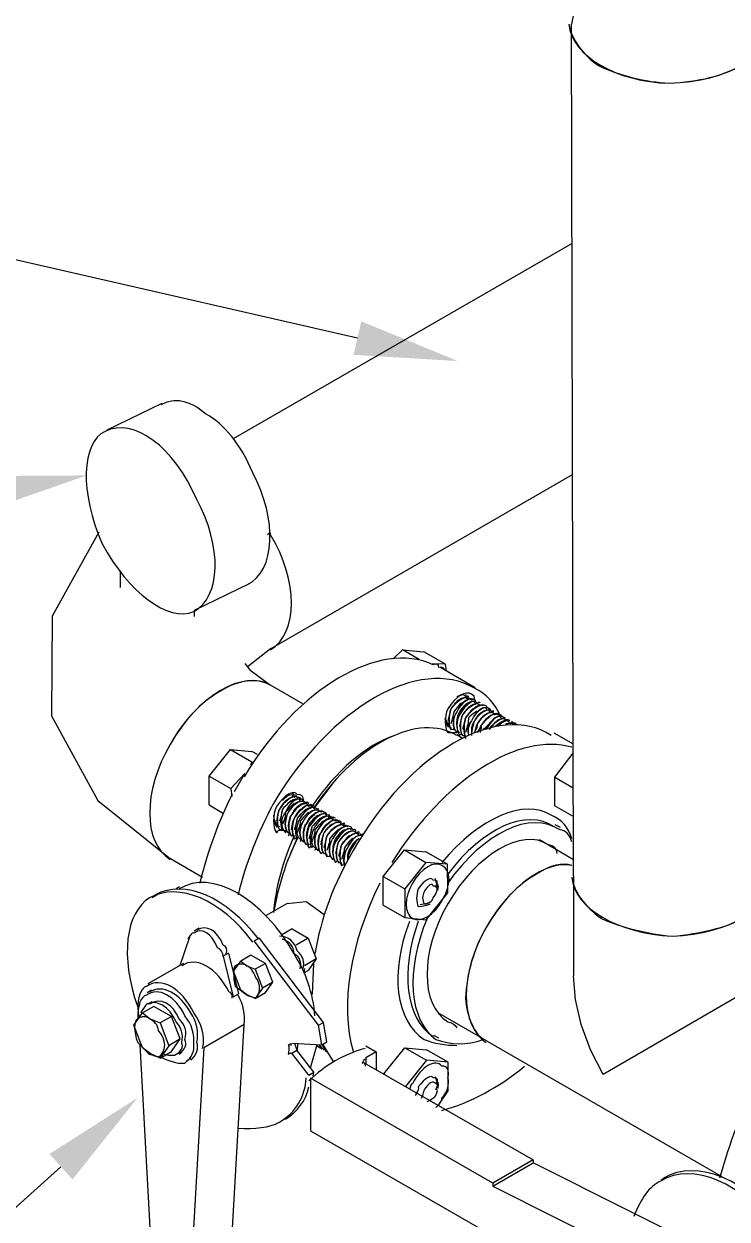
# Model space of a CAD drawing. Header units: millimetres. Extents: x 0.3 to 33.8, y 15.5 to 37.1.
# Drawn here: x 6.406 to 7.635, y 26.431 to 28.522 of the extents above; entities that cross this region are included whole.
import ezdxf

# ---------------------------------------------------------------- set-up
doc = ezdxf.new("R2010")
doc.units = ezdxf.units.MM

# ---------------------------------------------------------------- blocks, each defined once
blk = doc.blocks.new('60298_1')
at = {"transparency": 33554687}
for points in [[(6.9958, 28.0014), (7.1647, 27.9318), (6.9824, 27.9428)], [(6.333, 27.7306), (6.5157, 27.7317), (6.3433, 27.6714)], [(6.4507, 26.5445), (6.6048, 26.6428), (6.4909, 26.4999)]]:
    blk.add_hatch(color=21, dxfattribs=at).paths.add_polyline_path(points)
at = {"color": 21, "transparency": 33554687}
for points in [[(6.9891, 27.9718), (1.7971, 29.1621), (1.6169, 29.1621)], [(6.4706, 26.5217), (2.6998, 23.1248), (2.5196, 23.1248)]]:
    blk.add_lwpolyline(points, dxfattribs=at)
at = {"transparency": 33554687}
for points in [[(7.9439, 28.8569), (7.7518, 28.9219), (7.6459, 28.9173), (7.5437, 28.8791), (7.4595, 28.8094), (7.4027, 28.72), (7.3635, 28.5212)], [(7.3666, 27.0309), (7.3635, 28.5212)], [(6.7727, 27.7962), (7.364, 28.1375)], [(6.5517, 27.8117), (6.6477, 27.8581)], [(6.8372, 27.4285), (7.365, 27.7332)], [(6.5372, 27.6325), (6.4551, 27.4853), (6.4541, 27.3108), (6.5351, 27.1631), (6.6622, 27.0608)], [(6.5749, 27.5354), (6.5749, 27.5648)], [(6.7045, 27.4961), (6.8006, 27.5426)], [(6.6477, 27.4992), (6.6477, 27.4992)], [(6.7045, 27.4848), (6.7045, 27.4961)], [(6.8372, 27.4285), (6.7964, 27.3965)], [(7.0521, 27.4115), (7.0676, 27.4264)], [(7.0676, 27.4264), (7.1053, 27.4233)], [(7.097, 27.4094), (7.0676, 27.4264)], [(7.143, 27.4016), (7.1053, 27.4233)], [(6.7923, 27.4027), (6.8011, 27.3913), (6.8372, 27.3645)], [(7.143, 27.4016), (7.1202, 27.4022)], [(7.1951, 27.3603), (7.1331, 27.396)], [(7.145, 27.3892), (7.143, 27.4016)], [(6.8935, 27.3319), (6.8372, 27.3645)], [(7.1812, 27.3469), (7.1703, 27.3479)], [(7.1781, 27.3485), (7.1781, 27.3485)], [(7.1812, 27.3469), (7.1812, 27.3469)], [(7.1874, 27.3433), (7.1874, 27.3433)], [(7.1941, 27.3397), (7.1941, 27.3397)], [(7.2003, 27.3361), (7.2003, 27.3361)], [(7.207, 27.3324), (7.207, 27.3324)], [(7.2132, 27.3283), (7.2132, 27.3283)], [(7.2194, 27.3247), (7.2194, 27.3247)], [(7.2261, 27.3211), (7.2261, 27.3211)], [(7.2323, 27.3175), (7.2323, 27.3175)], [(7.239, 27.3139), (7.239, 27.3139)], [(7.1435, 27.304), (7.1497, 27.2927)], [(7.1435, 27.2963), (7.1471, 27.2947)], [(7.1435, 27.2963), (7.1435, 27.2963)], [(7.1497, 27.2927), (7.1497, 27.2927)], [(7.2287, 27.3077), (7.2106, 27.288)], [(7.2349, 27.304), (7.2209, 27.2911)], [(7.2416, 27.3004), (7.2323, 27.2937)], [(7.2452, 27.3097), (7.2452, 27.3097)], [(7.2648, 27.2989), (7.2478, 27.2963)], [(7.2478, 27.2968), (7.2478, 27.2968)], [(7.2664, 27.2978), (7.2493, 27.2968)], [(7.2519, 27.3061), (7.2519, 27.3061)], [(7.2581, 27.3025), (7.2581, 27.3025)], [(7.2648, 27.2989), (7.2648, 27.2989)], [(7.1564, 27.2891), (7.1564, 27.2891)], [(7.1626, 27.2855), (7.1626, 27.2855)], [(7.1626, 27.2782), (7.1729, 27.272)], [(7.1688, 27.2818), (7.1688, 27.2818)], [(7.1755, 27.2782), (7.1755, 27.2782)], [(7.3325, 27.2813), (7.366, 27.2622)], [(6.7298, 27.2054), (6.767, 27.2524)], [(6.767, 27.2524), (6.8047, 27.2307)], [(6.767, 27.2524), (6.8047, 27.2488)], [(6.8145, 27.2436), (6.8047, 27.2488)], [(6.8047, 27.2307), (6.8021, 27.2255)], [(6.8057, 27.2302), (6.8057, 27.2302)], [(7.334, 27.2039), (7.366, 27.2457)], [(6.7923, 27.2101), (6.7675, 27.1837)], [(6.7913, 27.2085), (6.7737, 27.178)], [(6.7298, 27.2054), (6.7675, 27.1837)], [(6.7298, 27.1553), (6.7298, 27.2054)], [(6.9441, 27.1909), (6.9152, 27.1527)], [(7.3345, 27.1538), (7.334, 27.2039)], [(7.334, 27.2039), (7.366, 27.1853)], [(6.7675, 27.1837), (6.7696, 27.1698)], [(6.8806, 27.1729), (6.8667, 27.1724)], [(6.8775, 27.1739), (6.8744, 27.1765)], [(6.8744, 27.1765), (6.8744, 27.1765)], [(6.8806, 27.1729), (6.8806, 27.1729)], [(6.8868, 27.1693), (6.8868, 27.1693)], [(6.8935, 27.1656), (6.8935, 27.1656)], [(6.7298, 27.1553), (6.7551, 27.1403)], [(6.8997, 27.1615), (6.8997, 27.1615)], [(6.9064, 27.1579), (6.9064, 27.1579)], [(6.9126, 27.1543), (6.9126, 27.1543)], [(6.9194, 27.1507), (6.9194, 27.1507)], [(6.9255, 27.1471), (6.9255, 27.1471)], [(7.3345, 27.1538), (7.3666, 27.1352)], [(6.8429, 27.13), (6.8491, 27.1187)], [(6.9323, 27.1429), (6.9323, 27.1429)], [(6.9385, 27.1393), (6.9385, 27.1393)], [(6.9452, 27.1357), (6.9452, 27.1357)], [(6.9514, 27.1321), (6.9514, 27.1321)], [(6.9581, 27.1285), (6.9581, 27.1285)], [(6.9643, 27.1243), (6.9643, 27.1243)], [(6.8434, 27.1223), (6.8465, 27.1207)], [(6.8434, 27.1223), (6.8434, 27.1223)], [(6.8491, 27.1187), (6.8491, 27.1187)], [(6.8507, 27.1109), (6.8641, 27.1104)], [(6.8558, 27.115), (6.8558, 27.115)], [(6.862, 27.1114), (6.862, 27.1114)], [(6.8687, 27.1073), (6.8687, 27.1073)], [(6.8749, 27.1037), (6.8749, 27.1037)], [(6.9705, 27.1207), (6.9705, 27.1207)], [(6.9772, 27.1171), (6.9772, 27.1171)], [(6.9834, 27.1135), (6.9834, 27.1135)], [(6.9901, 27.1099), (6.9901, 27.1099)], [(6.9963, 27.1057), (6.9963, 27.1057)], [(7.3345, 27.1212), (7.3433, 27.1161)], [(6.8842, 27.099), (6.8656, 27.0546)], [(6.8817, 27.1001), (6.8817, 27.1001)], [(6.8879, 27.0964), (6.8879, 27.0964)], [(6.8946, 27.0928), (6.8946, 27.0928)], [(6.9008, 27.0887), (6.9008, 27.0887)], [(6.9075, 27.0851), (6.9075, 27.0851)], [(6.9137, 27.0815), (6.9137, 27.0815)], [(7.3666, 27.0593), (7.3072, 27.0939)], [(6.7185, 27.0283), (6.6622, 27.0608)], [(6.9204, 27.0779), (6.9204, 27.0779)], [(6.9266, 27.0742), (6.9266, 27.0742)], [(6.9328, 27.0706), (6.9328, 27.0706)], [(6.9395, 27.0665), (6.9395, 27.0665)], [(6.9457, 27.0629), (6.9457, 27.0629)], [(7.034, 27.0298), (7.0712, 27.0768)], [(7.0712, 27.0768), (7.1089, 27.0732)], [(7.0712, 27.0768), (7.1089, 27.0546)], [(7.1466, 27.0515), (7.1089, 27.0732)], [(6.9524, 27.0593), (6.9524, 27.0593)], [(6.9586, 27.0556), (6.9586, 27.0556)], [(6.9653, 27.052), (6.9653, 27.052)], [(7.1089, 27.0546), (7.0717, 27.0081)], [(7.1466, 27.0515), (7.1089, 27.0546)], [(7.1471, 27.0014), (7.1466, 27.0515)], [(7.034, 26.9797), (7.034, 27.0298)], [(7.034, 27.0298), (7.0717, 27.0081)], [(7.1295, 27.0107), (7.1249, 27.0262)], [(7.3666, 27.0309), (7.3671, 26.8563)], [(6.6302, 26.9932), (6.6389, 26.9983)], [(6.6782, 27.0118), (6.672, 27.0081)], [(7.0717, 27.0081), (7.0717, 26.958)], [(7.1094, 26.9544), (7.1471, 27.0014)], [(7.1295, 27.0169), (7.1295, 27.0169)], [(7.1295, 27.0081), (7.1295, 27.0169)], [(7.1295, 27.0056), (7.1306, 27.0138)], [(6.8662, 26.9828), (6.8295, 26.9617)], [(6.8662, 26.9828), (6.8992, 26.9864), (6.9312, 26.9637)], [(7.034, 26.9797), (7.0717, 26.958)], [(7.0985, 26.9808), (7.114, 26.9839)], [(7.1084, 26.9808), (7.1084, 26.9808)], [(7.1166, 26.9854), (7.1089, 26.9813)], [(7.0717, 26.958), (7.1094, 26.9544)], [(6.7123, 26.9395), (6.7035, 26.9343)], [(6.8749, 26.9384), (6.8579, 26.9286)], [(6.8749, 26.9384), (6.9028, 26.9219)], [(6.6792, 26.8749), (6.6963, 26.9245)], [(6.8083, 26.9173), (6.8171, 26.9224)], [(6.9209, 26.7696), (6.8083, 26.9173)], [(6.9297, 26.7747), (6.8171, 26.9224)], [(6.9028, 26.9219), (6.8817, 26.91)], [(6.9028, 26.9219), (6.9168, 26.8857)], [(6.7634, 26.8956), (6.7546, 26.8904)], [(6.7634, 26.8956), (6.781, 26.8248)], [(6.6849, 26.878), (6.6229, 26.8424)], [(6.7546, 26.8904), (6.7717, 26.8196)], [(6.7722, 26.8641), (6.7851, 26.8821)], [(6.8026, 26.8925), (6.7851, 26.8821)], [(6.7851, 26.8821), (6.7959, 26.8739)], [(6.7959, 26.8739), (6.8104, 26.8677)], [(6.8285, 26.878), (6.8026, 26.8925)], [(6.8285, 26.878), (6.8104, 26.8677)], [(6.8414, 26.845), (6.8285, 26.878)], [(6.9168, 26.8857), (6.8966, 26.8739)], [(6.9168, 26.8857), (6.9028, 26.8656)], [(6.9121, 26.877), (6.9101, 26.8238)], [(6.7851, 26.831), (6.7722, 26.8641)], [(6.8104, 26.8677), (6.8233, 26.8346)], [(6.8961, 26.861), (6.8971, 26.8692)], [(6.8966, 26.862), (6.9028, 26.8656)], [(7.4187, 26.6838), (7.3965, 26.7267), (7.3805, 26.7711), (7.3702, 26.8145), (7.3671, 26.8563)], [(7.7172, 26.8568), (7.4187, 26.6838)], [(6.6214, 26.8269), (6.6291, 26.8315)], [(6.7959, 26.8227), (6.7851, 26.831)], [(6.8233, 26.8346), (6.8104, 26.8166)], [(6.8414, 26.845), (6.8233, 26.8346)], [(6.8285, 26.8269), (6.8414, 26.845)], [(6.6234, 26.8073), (6.6302, 26.8114)], [(6.7717, 26.8196), (6.781, 26.8248)], [(6.8104, 26.8166), (6.7959, 26.8227)], [(6.8104, 26.8166), (6.8285, 26.8269)], [(6.5981, 26.7696), (6.6136, 26.7912)], [(6.6049, 26.8057), (6.6059, 26.8026)], [(6.6069, 26.784), (6.6064, 26.7964)], [(6.6333, 26.8026), (6.6136, 26.7912)], [(6.6136, 26.7912), (6.6265, 26.7809)], [(6.6642, 26.785), (6.6333, 26.8026)], [(7.2158, 26.7417), (7.1321, 26.7902)], [(6.6136, 26.7303), (6.5981, 26.7696)], [(6.6265, 26.7809), (6.6441, 26.7737)], [(6.6642, 26.785), (6.6441, 26.7737)], [(6.6441, 26.7737), (6.6596, 26.7339)], [(6.6792, 26.7458), (6.6642, 26.785)], [(6.7913, 26.7711), (6.7205, 26.7303)], [(6.7696, 26.3941), (6.7913, 26.7711)], [(6.9209, 26.7696), (6.9297, 26.7747)], [(6.9266, 26.7355), (6.9209, 26.7696)], [(6.9354, 26.7406), (6.9297, 26.7747)], [(7.1218, 26.7525), (7.1306, 26.7474)], [(6.6281, 26.3941), (6.6095, 26.736)], [(6.6265, 26.72), (6.6136, 26.7303)], [(6.6596, 26.7339), (6.6441, 26.7122)], [(6.6792, 26.7458), (6.6596, 26.7339)], [(6.6642, 26.7236), (6.6792, 26.7458)], [(6.7205, 26.7303), (6.6988, 26.3528)], [(6.8744, 26.721), (6.8832, 26.7262)], [(6.8755, 26.7381), (6.9266, 26.7355)], [(6.8791, 26.7381), (6.8832, 26.7262)], [(6.9126, 26.6874), (6.8832, 26.7262)], [(6.8842, 26.7246), (6.8848, 26.7375)], [(6.907, 26.6952), (6.9188, 26.736)], [(6.9183, 26.7329), (6.9183, 26.7329)], [(6.9188, 26.7334), (6.9245, 26.7298)], [(6.9209, 26.7313), (6.9209, 26.7313)], [(6.9214, 26.7355), (6.9271, 26.7277)], [(6.9224, 26.7355), (6.9312, 26.7262)], [(6.9266, 26.7355), (6.9354, 26.7406)], [(6.9271, 26.736), (6.9338, 26.7241)], [(6.9271, 26.7277), (6.9271, 26.7277)], [(6.9281, 26.7365), (6.9467, 26.706)], [(6.9281, 26.736), (6.9348, 26.7231)], [(7.004, 26.7334), (7.0221, 26.7231)], [(7.035, 26.6849), (7.0722, 26.7303)], [(7.0722, 26.7303), (7.1099, 26.7267)], [(7.0722, 26.7303), (7.1099, 26.7086)], [(7.1476, 26.705), (7.1099, 26.7267)], [(7.2158, 26.7417), (7.6263, 26.5052)], [(6.6441, 26.7122), (6.6265, 26.72)], [(6.6441, 26.7122), (6.6642, 26.7236)], [(6.6741, 26.7195), (6.6813, 26.7236)], [(6.6901, 26.7076), (6.6978, 26.7122)], [(6.9039, 26.6823), (6.8744, 26.721)], [(6.9338, 26.7241), (6.9338, 26.7241)], [(7.0221, 26.7231), (7.004, 26.7128)], [(7.004, 26.7128), (7.004, 26.7024)], [(7.0221, 26.7231), (7.0221, 26.6921)], [(7.1099, 26.7086), (7.0732, 26.6627)], [(7.1476, 26.705), (7.1099, 26.7086)], [(7.1476, 26.6549), (7.1476, 26.705)], [(6.9039, 26.6823), (6.9126, 26.6874)], [(6.9116, 26.6813), (6.9126, 26.6874)], [(7.004, 26.7024), (7.2963, 26.5341)], [(7.2256, 26.4933), (6.907, 26.6771)], [(6.907, 26.6771), (6.907, 26.5852)], [(7.13, 26.6642), (7.1254, 26.6797)], [(7.13, 26.6704), (7.13, 26.6704)], [(7.13, 26.6616), (7.13, 26.6704)], [(7.13, 26.659), (7.1311, 26.6673)], [(7.1311, 26.6296), (7.1476, 26.6549)], [(7.1166, 26.6379), (7.1166, 26.6379)], [(7.1171, 26.6389), (7.1171, 26.6389)], [(6.8558, 26.6022), (6.8646, 26.6074)], [(6.907, 26.5852), (7.2256, 26.4014)], [(7.2963, 26.5341), (7.2256, 26.4933)], [(7.2256, 26.4881), (7.2963, 26.5289)], [(7.2963, 26.5341), (7.2963, 26.5289)], [(7.6341, 26.359), (7.2963, 26.5289)], [(7.5199, 26.4995), (7.5287, 26.5046)], [(7.2256, 26.4933), (7.2256, 26.4881)], [(7.2256, 26.4881), (7.5633, 26.3182)]]:
    blk.add_lwpolyline(points, dxfattribs=at)
for points, knots in [([(7.3588, 28.5212), (7.3637, 28.4655), (7.4422, 28.4202), (7.5344, 28.4179), (7.5854, 28.4205), (7.6299, 28.4313), (7.6583, 28.4489)], [0, 0, 0, 0, 1, 1, 1, 2, 2, 2, 2]), ([(7.4105, 28.4489), (7.4478, 28.431), (7.4925, 28.4203), (7.5344, 28.4179), (7.6358, 28.4207), (7.7141, 28.4662), (7.71, 28.5212)], [0, 0, 0, 0, 1, 1, 1, 2, 2, 2, 2]), ([(6.7959, 27.54), (6.8463, 27.5651), (6.8492, 27.6537), (6.8063, 27.7363), (6.7857, 27.7848), (6.7557, 27.8221), (6.7236, 27.8396)], [0, 0, 0, 0, 1, 1, 1, 2, 2, 2, 2]), ([(6.703, 27.4936), (6.6591, 27.4744), (6.5878, 27.5271), (6.5429, 27.6123), (6.5034, 27.7013), (6.5063, 27.7898), (6.5481, 27.8086), (6.5977, 27.8341), (6.6689, 27.7814), (6.7081, 27.6898), (6.7533, 27.6072), (6.7504, 27.5187), (6.703, 27.4936)], [0, 0, 0, 0, 1, 1, 1, 2, 2, 2, 3, 3, 3, 4, 4, 4, 4]), ([(6.8372, 27.4264), (6.886, 27.4569), (6.886, 27.5475), (6.8372, 27.6278), (6.8373, 27.6318), (6.8369, 27.6324), (6.8321, 27.6278)], [0, 0, 0, 0, 1, 1, 1, 2, 2, 2, 2]), ([(6.8372, 27.4264), (6.886, 27.4569), (6.886, 27.5475), (6.8372, 27.6278), (6.8373, 27.6318), (6.8369, 27.6324), (6.8321, 27.6278)], [0, 0, 0, 0, 1, 1, 1, 2, 2, 2, 2]), ([(7.1419, 27.3903), (7.1409, 27.3945), (7.1382, 27.3975), (7.1316, 27.3954), (7.1314, 27.4014), (7.1271, 27.4022), (7.1213, 27.4006)], [0, 0, 0, 0, 1, 1, 1, 2, 2, 2, 2]), ([(7.24, 27.3077), (7.2302, 27.3329), (7.2143, 27.3494), (7.1936, 27.3593), (7.0984, 27.4163), (6.9415, 27.3257), (6.8424, 27.1579), (6.8153, 27.1072), (6.7938, 27.0529), (6.7804, 26.9978)], [0, 0, 0, 0, 1, 1, 1, 2, 2, 2, 3, 3, 3, 3]), ([(6.7495, 27.3541), (6.7171, 27.3369), (6.6856, 27.3036), (6.6617, 27.2612), (6.614, 27.1796), (6.614, 27.089), (6.6617, 27.0598)], [0, 0, 0, 0, 1, 1, 1, 2, 2, 2, 2]), ([(6.8372, 27.3645), (6.7892, 27.3925), (6.7108, 27.3472), (6.6617, 27.2612), (6.614, 27.1796), (6.614, 27.089), (6.6617, 27.0598)], [0, 0, 0, 0, 1, 1, 1, 2, 2, 2, 2]), ([(7.1936, 27.3386), (7.1949, 27.3438), (7.1924, 27.3476), (7.1884, 27.349), (7.1785, 27.3556), (7.1617, 27.3459), (7.1471, 27.3231), (7.1513, 27.3279), (7.1513, 27.3279), (7.1471, 27.3231)], [0, 0, 0, 0, 1, 1, 1, 2, 2, 2, 3, 3, 3, 3]), ([(7.1677, 27.3386), (7.1652, 27.339), (7.1594, 27.3334), (7.1523, 27.3231), (7.1511, 27.3191), (7.1492, 27.3113), (7.1471, 27.3025)], [0, 0, 0, 0, 1, 1, 1, 2, 2, 2, 2]), ([(7.1832, 27.3386), (7.1791, 27.3486), (7.165, 27.3405), (7.1523, 27.3231), (7.1478, 27.3106), (7.1478, 27.2944), (7.1523, 27.287)], [0, 0, 0, 0, 1, 1, 1, 2, 2, 2, 2]), ([(7.1884, 27.3386), (7.1903, 27.3419), (7.1894, 27.3426), (7.1884, 27.3386), (7.1799, 27.3482), (7.1658, 27.3401), (7.1523, 27.3231), (7.1486, 27.3102), (7.1486, 27.294), (7.1523, 27.287), (7.1582, 27.2884), (7.1592, 27.288), (7.1574, 27.287)], [0, 0, 0, 0, 1, 1, 1, 2, 2, 2, 3, 3, 3, 4, 4, 4, 4]), ([(7.1729, 27.3335), (7.1716, 27.3353), (7.1658, 27.3297), (7.1574, 27.318), (7.1576, 27.3154), (7.1556, 27.3076), (7.1523, 27.2973)], [0, 0, 0, 0, 1, 1, 1, 2, 2, 2, 2]), ([(7.1936, 27.3386), (7.1855, 27.3449), (7.1715, 27.3368), (7.1626, 27.318), (7.1542, 27.3069), (7.1542, 27.2907), (7.1626, 27.2818)], [0, 0, 0, 0, 1, 1, 1, 2, 2, 2, 2]), ([(7.1936, 27.3335), (7.1967, 27.3382), (7.1959, 27.3389), (7.1936, 27.3386), (7.1863, 27.3445), (7.1723, 27.3364), (7.1626, 27.318), (7.155, 27.3064), (7.155, 27.2903), (7.1626, 27.2818), (7.1646, 27.2847), (7.1656, 27.2843), (7.1626, 27.2818)], [0, 0, 0, 0, 1, 1, 1, 2, 2, 2, 3, 3, 3, 4, 4, 4, 4]), ([(7.1987, 27.3335), (7.1919, 27.3412), (7.1779, 27.3331), (7.1677, 27.318), (7.1606, 27.3032), (7.1606, 27.287), (7.1677, 27.2818)], [0, 0, 0, 0, 1, 1, 1, 2, 2, 2, 2]), ([(7.1832, 27.3335), (7.178, 27.3315), (7.1722, 27.3259), (7.1677, 27.318), (7.164, 27.3117), (7.1621, 27.3039), (7.1626, 27.2973)], [0, 0, 0, 0, 1, 1, 1, 2, 2, 2, 2]), ([(7.1832, 27.3438), (7.1839, 27.3457), (7.183, 27.3464), (7.1781, 27.3438), (7.178, 27.3493), (7.1724, 27.3487), (7.1626, 27.3438)], [0, 0, 0, 0, 1, 1, 1, 2, 2, 2, 2]), ([(7.2039, 27.3335), (7.2032, 27.3345), (7.2023, 27.3352), (7.1987, 27.3335), (7.1927, 27.3407), (7.1787, 27.3327), (7.1677, 27.3128), (7.1614, 27.3027), (7.1614, 27.2865), (7.1677, 27.2767), (7.171, 27.281), (7.1721, 27.2806), (7.1729, 27.2767)], [0, 0, 0, 0, 1, 1, 1, 2, 2, 2, 3, 3, 3, 4, 4, 4, 4]), ([(7.2039, 27.3283), (7.1984, 27.3375), (7.1844, 27.3294), (7.1729, 27.3128), (7.1671, 27.2995), (7.1671, 27.2833), (7.1729, 27.2767)], [0, 0, 0, 0, 1, 1, 1, 2, 2, 2, 2]), ([(7.1471, 27.3231), (7.141, 27.31), (7.141, 27.2906), (7.1471, 27.2818), (7.1553, 27.2823), (7.1603, 27.2822), (7.1626, 27.2818)], [0, 0, 0, 0, 1, 1, 1, 2, 2, 2, 2]), ([(7.1884, 27.3283), (7.1845, 27.3278), (7.1787, 27.3222), (7.1729, 27.3128), (7.1704, 27.308), (7.1685, 27.3002), (7.1677, 27.2922)], [0, 0, 0, 0, 1, 1, 1, 2, 2, 2, 2]), ([(7.2091, 27.3283), (7.2096, 27.3308), (7.2088, 27.3315), (7.2039, 27.3283), (7.1992, 27.337), (7.1852, 27.3289), (7.1729, 27.3128), (7.1679, 27.299), (7.1679, 27.2828), (7.1729, 27.2767), (7.1775, 27.2773), (7.1785, 27.2769), (7.1781, 27.2715)], [0, 0, 0, 0, 1, 1, 1, 2, 2, 2, 3, 3, 3, 4, 4, 4, 4]), ([(7.1936, 27.3231), (7.1909, 27.3241), (7.1851, 27.3185), (7.1781, 27.3077), (7.1769, 27.3043), (7.1749, 27.2964), (7.1729, 27.287)], [0, 0, 0, 0, 1, 1, 1, 2, 2, 2, 2]), ([(7.2091, 27.3283), (7.2048, 27.3338), (7.1908, 27.3257), (7.1781, 27.3077), (7.1743, 27.2971), (7.1735, 27.2823), (7.1781, 27.2715)], [0, 0, 0, 0, 1, 1, 1, 2, 2, 2, 2]), ([(7.2142, 27.3231), (7.216, 27.3271), (7.2152, 27.3278), (7.2142, 27.3283), (7.2056, 27.3333), (7.1916, 27.3252), (7.1781, 27.3077), (7.1754, 27.2971), (7.1743, 27.2828), (7.1781, 27.2715)], [0, 0, 0, 0, 1, 1, 1, 2, 2, 2, 3, 3, 3, 3]), ([(7.1987, 27.318), (7.1973, 27.3204), (7.1915, 27.3148), (7.1832, 27.3077), (7.1833, 27.3005), (7.1814, 27.2927), (7.1781, 27.2818)], [0, 0, 0, 0, 1, 1, 1, 2, 2, 2, 2]), ([(7.2194, 27.3231), (7.2112, 27.3301), (7.1972, 27.322), (7.1884, 27.3025), (7.1826, 27.2966), (7.1805, 27.2851), (7.1832, 27.2767)], [0, 0, 0, 0, 1, 1, 1, 2, 2, 2, 2]), ([(7.2194, 27.318), (7.2225, 27.3234), (7.2216, 27.3241), (7.2194, 27.3231), (7.212, 27.3296), (7.198, 27.3215), (7.1884, 27.3025), (7.1836, 27.2965), (7.1815, 27.2854), (7.1832, 27.2767)], [0, 0, 0, 0, 1, 1, 1, 2, 2, 2, 3, 3, 3, 3]), ([(7.2091, 27.318), (7.2038, 27.3167), (7.198, 27.3111), (7.1936, 27.3025), (7.1898, 27.2968), (7.1878, 27.289), (7.1884, 27.2818)], [0, 0, 0, 0, 1, 1, 1, 2, 2, 2, 2]), ([(7.2245, 27.318), (7.2177, 27.3263), (7.2037, 27.3182), (7.1936, 27.3025), (7.1905, 27.2955), (7.1882, 27.2869), (7.1884, 27.2767)], [0, 0, 0, 0, 1, 1, 1, 2, 2, 2, 2]), ([(7.2245, 27.318), (7.2289, 27.3196), (7.2281, 27.3203), (7.2245, 27.318), (7.2185, 27.3259), (7.2045, 27.3178), (7.1936, 27.3025), (7.1915, 27.2953), (7.1892, 27.2871), (7.1884, 27.2767)], [0, 0, 0, 0, 1, 1, 1, 2, 2, 2, 3, 3, 3, 3]), ([(7.2297, 27.3128), (7.2241, 27.3226), (7.2101, 27.3145), (7.1987, 27.2973), (7.1983, 27.2941), (7.1962, 27.2882), (7.1936, 27.2818)], [0, 0, 0, 0, 1, 1, 1, 2, 2, 2, 2]), ([(7.2349, 27.3128), (7.2354, 27.3159), (7.2345, 27.3166), (7.2297, 27.3128), (7.2249, 27.3222), (7.2109, 27.3141), (7.1987, 27.2973), (7.1993, 27.2939), (7.1972, 27.2883), (7.1936, 27.2818)], [0, 0, 0, 0, 1, 1, 1, 2, 2, 2, 3, 3, 3, 3]), ([(7.2142, 27.3128), (7.2102, 27.313), (7.2044, 27.3074), (7.1987, 27.2973), (7.1969, 27.2944), (7.195, 27.288), (7.1936, 27.2818)], [0, 0, 0, 0, 1, 1, 1, 2, 2, 2, 2]), ([(7.2349, 27.3128), (7.2305, 27.3189), (7.2165, 27.3108), (7.2039, 27.2922), (7.206, 27.2926), (7.2045, 27.2891), (7.1987, 27.2818)], [0, 0, 0, 0, 1, 1, 1, 2, 2, 2, 2]), ([(7.24, 27.3077), (7.2418, 27.3122), (7.2409, 27.3129), (7.2349, 27.3128), (7.2314, 27.3184), (7.2173, 27.3104), (7.2039, 27.2922), (7.207, 27.2924), (7.2055, 27.2892), (7.2039, 27.2818)], [0, 0, 0, 0, 1, 1, 1, 2, 2, 2, 3, 3, 3, 3]), ([(7.3278, 27.2767), (7.2361, 27.3374), (7.0792, 27.2469), (6.9818, 27.0753), (6.9484, 27.0202), (6.925, 26.9568), (6.9147, 26.8945)], [0, 0, 0, 0, 1, 1, 1, 2, 2, 2, 2]), ([(7.1419, 27.3077), (7.1437, 27.3019), (7.146, 27.2955), (7.1471, 27.2922), (7.1517, 27.2922), (7.1527, 27.2918), (7.1523, 27.287)], [0, 0, 0, 0, 1, 1, 1, 2, 2, 2, 2]), ([(7.2194, 27.3077), (7.2166, 27.3092), (7.2108, 27.3036), (7.2039, 27.2922), (7.2046, 27.2929), (7.2031, 27.289), (7.1987, 27.2818)], [0, 0, 0, 0, 1, 1, 1, 2, 2, 2, 2]), ([(7.2452, 27.3077), (7.237, 27.3152), (7.223, 27.3071), (7.2142, 27.287), (7.2137, 27.291), (7.2131, 27.2899), (7.2091, 27.287)], [0, 0, 0, 0, 1, 1, 1, 2, 2, 2, 2]), ([(7.2452, 27.3077), (7.2482, 27.3085), (7.2474, 27.3092), (7.2452, 27.3077), (7.2378, 27.3147), (7.2238, 27.3066), (7.2142, 27.287), (7.2147, 27.2908), (7.2142, 27.29), (7.2091, 27.287)], [0, 0, 0, 0, 1, 1, 1, 2, 2, 2, 3, 3, 3, 3]), ([(7.2504, 27.3025), (7.2547, 27.3048), (7.2538, 27.3055), (7.2504, 27.3025), (7.2452, 27.3105), (7.233, 27.3046), (7.2194, 27.287)], [0, 0, 0, 0, 1, 1, 1, 2, 2, 2, 2]), ([(7.2607, 27.2973), (7.2611, 27.3011), (7.2602, 27.3018), (7.2555, 27.2973), (7.2532, 27.3058), (7.2441, 27.3029), (7.2349, 27.2922)], [0, 0, 0, 0, 1, 1, 1, 2, 2, 2, 2]), ([(6.894, 27.1631), (6.8948, 27.1699), (6.8923, 27.174), (6.8837, 27.1734), (6.8781, 27.1822), (6.8613, 27.1725), (6.8476, 27.1527), (6.8406, 27.1365), (6.8406, 27.1171), (6.8476, 27.1063), (6.851, 27.1111), (6.851, 27.1111), (6.8476, 27.1063)], [0, 0, 0, 0, 1, 1, 1, 2, 2, 2, 3, 3, 3, 4, 4, 4, 4]), ([(6.8837, 27.1682), (6.8787, 27.1744), (6.8647, 27.1663), (6.8527, 27.1476), (6.8474, 27.1364), (6.8474, 27.1202), (6.8527, 27.1114)], [0, 0, 0, 0, 1, 1, 1, 2, 2, 2, 2]), ([(6.8889, 27.1631), (6.8899, 27.1677), (6.8891, 27.1684), (6.8837, 27.1682), (6.8795, 27.1739), (6.8655, 27.1659), (6.8527, 27.1476), (6.8482, 27.1359), (6.8482, 27.1197), (6.8527, 27.1114), (6.8578, 27.1142), (6.8588, 27.1138), (6.8579, 27.1114)], [0, 0, 0, 0, 1, 1, 1, 2, 2, 2, 3, 3, 3, 4, 4, 4, 4]), ([(6.8889, 27.1631), (6.8851, 27.1707), (6.8711, 27.1626), (6.8579, 27.1476), (6.8538, 27.1327), (6.8538, 27.1165), (6.8579, 27.1114)], [0, 0, 0, 0, 1, 1, 1, 2, 2, 2, 2]), ([(6.894, 27.1631), (6.8964, 27.164), (6.8955, 27.1647), (6.894, 27.1631), (6.8859, 27.1702), (6.8719, 27.1621), (6.8631, 27.1424), (6.8546, 27.1322), (6.8546, 27.116), (6.8631, 27.1063), (6.8642, 27.1105), (6.8652, 27.1101), (6.8631, 27.1063)], [0, 0, 0, 0, 1, 1, 1, 2, 2, 2, 3, 3, 3, 4, 4, 4, 4]), ([(6.8837, 27.1682), (6.8835, 27.1714), (6.8826, 27.1721), (6.8786, 27.1682), (6.8762, 27.1758), (6.8683, 27.1738), (6.8579, 27.1631)], [0, 0, 0, 0, 1, 1, 1, 2, 2, 2, 2]), ([(6.8682, 27.1631), (6.8648, 27.1647), (6.859, 27.1591), (6.8527, 27.1476), (6.8508, 27.1449), (6.8488, 27.1371), (6.8476, 27.1269)], [0, 0, 0, 0, 1, 1, 1, 2, 2, 2, 2]), ([(6.8734, 27.1631), (6.8712, 27.161), (6.8654, 27.1554), (6.8579, 27.1476), (6.8572, 27.1412), (6.8552, 27.1334), (6.8527, 27.1269)], [0, 0, 0, 0, 1, 1, 1, 2, 2, 2, 2]), ([(6.8786, 27.1579), (6.8776, 27.1573), (6.8718, 27.1517), (6.8631, 27.1424), (6.8636, 27.1375), (6.8617, 27.1297), (6.8579, 27.1217)], [0, 0, 0, 0, 1, 1, 1, 2, 2, 2, 2]), ([(6.8992, 27.1579), (6.8915, 27.167), (6.8775, 27.1589), (6.8682, 27.1424), (6.8603, 27.129), (6.8603, 27.1128), (6.8682, 27.1063)], [0, 0, 0, 0, 1, 1, 1, 2, 2, 2, 2]), ([(6.8992, 27.1579), (6.9028, 27.1603), (6.9019, 27.161), (6.8992, 27.1579), (6.8923, 27.1665), (6.8783, 27.1584), (6.8682, 27.1424), (6.8611, 27.1285), (6.8611, 27.1123), (6.8682, 27.1063), (6.8706, 27.1068), (6.8717, 27.1064), (6.8682, 27.1011)], [0, 0, 0, 0, 1, 1, 1, 2, 2, 2, 3, 3, 3, 4, 4, 4, 4]), ([(6.8889, 27.1527), (6.8841, 27.1536), (6.8783, 27.148), (6.8734, 27.1372), (6.8701, 27.1338), (6.8681, 27.1259), (6.8682, 27.1166)], [0, 0, 0, 0, 1, 1, 1, 2, 2, 2, 2]), ([(6.9044, 27.1579), (6.898, 27.1633), (6.884, 27.1552), (6.8734, 27.1372), (6.8667, 27.1252), (6.8667, 27.1091), (6.8734, 27.1011)], [0, 0, 0, 0, 1, 1, 1, 2, 2, 2, 2]), ([(6.9095, 27.1527), (6.9092, 27.1566), (6.9084, 27.1573), (6.9044, 27.1527), (6.8988, 27.1628), (6.8848, 27.1547), (6.8734, 27.1372), (6.8675, 27.1248), (6.8675, 27.1086), (6.8734, 27.1011), (6.8771, 27.1031), (6.8781, 27.1027), (6.8786, 27.1011)], [0, 0, 0, 0, 1, 1, 1, 2, 2, 2, 3, 3, 3, 4, 4, 4, 4]), ([(6.894, 27.1476), (6.8905, 27.1499), (6.8847, 27.1443), (6.8786, 27.1321), (6.8765, 27.13), (6.8745, 27.1222), (6.8734, 27.1114)], [0, 0, 0, 0, 1, 1, 1, 2, 2, 2, 2]), ([(6.9095, 27.1527), (6.9044, 27.1595), (6.8904, 27.1515), (6.8786, 27.1321), (6.8731, 27.1215), (6.8731, 27.1053), (6.8786, 27.0959)], [0, 0, 0, 0, 1, 1, 1, 2, 2, 2, 2]), ([(6.9147, 27.1476), (6.9157, 27.1529), (6.9148, 27.1535), (6.9095, 27.1527), (6.9052, 27.1591), (6.8912, 27.151), (6.8786, 27.1321), (6.8739, 27.1211), (6.8739, 27.1049), (6.8786, 27.0959), (6.8835, 27.0994), (6.8845, 27.099), (6.8837, 27.0959)], [0, 0, 0, 0, 1, 1, 1, 2, 2, 2, 3, 3, 3, 4, 4, 4, 4]), ([(6.8992, 27.1476), (6.8969, 27.1462), (6.8912, 27.1406), (6.8837, 27.1321), (6.8829, 27.1263), (6.881, 27.1185), (6.8786, 27.1114)], [0, 0, 0, 0, 1, 1, 1, 2, 2, 2, 2]), ([(6.9147, 27.1476), (6.9109, 27.1558), (6.8968, 27.1477), (6.8837, 27.1321), (6.8796, 27.1178), (6.8796, 27.1016), (6.8837, 27.0959)], [0, 0, 0, 0, 1, 1, 1, 2, 2, 2, 2]), ([(6.9199, 27.1476), (6.9221, 27.1491), (6.9212, 27.1498), (6.9199, 27.1476), (6.9117, 27.1554), (6.8976, 27.1473), (6.8889, 27.1321), (6.8804, 27.1173), (6.8804, 27.1012), (6.8889, 27.0959), (6.89, 27.0956), (6.891, 27.0952), (6.8889, 27.0908)], [0, 0, 0, 0, 1, 1, 1, 2, 2, 2, 3, 3, 3, 4, 4, 4, 4]), ([(6.925, 27.1424), (6.9173, 27.1521), (6.9033, 27.144), (6.894, 27.1269), (6.886, 27.1141), (6.886, 27.0979), (6.894, 27.0908)], [0, 0, 0, 0, 1, 1, 1, 2, 2, 2, 2]), ([(6.925, 27.1424), (6.9285, 27.1454), (6.9277, 27.1461), (6.925, 27.1424), (6.9181, 27.1516), (6.9041, 27.1436), (6.894, 27.1269), (6.8868, 27.1136), (6.8868, 27.0975), (6.894, 27.0908), (6.8964, 27.0919), (6.8974, 27.0915), (6.894, 27.0908)], [0, 0, 0, 0, 1, 1, 1, 2, 2, 2, 3, 3, 3, 4, 4, 4, 4]), ([(6.9302, 27.1424), (6.9237, 27.1484), (6.9097, 27.1403), (6.8992, 27.1217), (6.8924, 27.1104), (6.8924, 27.0942), (6.8992, 27.0856)], [0, 0, 0, 0, 1, 1, 1, 2, 2, 2, 2]), ([(6.9354, 27.1372), (6.935, 27.1417), (6.9341, 27.1424), (6.9302, 27.1424), (6.9245, 27.1479), (6.9105, 27.1398), (6.8992, 27.1217), (6.8932, 27.1099), (6.8932, 27.0937), (6.8992, 27.0856), (6.9028, 27.0882), (6.9039, 27.0878), (6.9044, 27.0856)], [0, 0, 0, 0, 1, 1, 1, 2, 2, 2, 3, 3, 3, 4, 4, 4, 4]), ([(7.364, 27.0959), (7.3587, 27.1155), (7.347, 27.1289), (7.3278, 27.1372), (7.2814, 27.1668), (7.2026, 27.1334), (7.1368, 27.0546)], [0, 0, 0, 0, 1, 1, 1, 2, 2, 2, 2]), ([(6.8424, 27.1372), (6.8429, 27.1287), (6.8452, 27.1215), (6.8476, 27.1166), (6.8513, 27.1179), (6.8524, 27.1175), (6.8527, 27.1166)], [0, 0, 0, 0, 1, 1, 1, 2, 2, 2, 2]), ([(6.9044, 27.1424), (6.9034, 27.1424), (6.8976, 27.1368), (6.8889, 27.1269), (6.8894, 27.1226), (6.8874, 27.1148), (6.8837, 27.1063)], [0, 0, 0, 0, 1, 1, 1, 2, 2, 2, 2]), ([(6.9147, 27.1372), (6.9098, 27.1387), (6.904, 27.1331), (6.8992, 27.1217), (6.8958, 27.1189), (6.8938, 27.1111), (6.894, 27.1011)], [0, 0, 0, 0, 1, 1, 1, 2, 2, 2, 2]), ([(6.9199, 27.1372), (6.9163, 27.135), (6.9105, 27.1294), (6.9044, 27.1217), (6.9022, 27.1152), (6.9003, 27.1074), (6.8992, 27.1011)], [0, 0, 0, 0, 1, 1, 1, 2, 2, 2, 2]), ([(6.9354, 27.1372), (6.9302, 27.1447), (6.9162, 27.1366), (6.9044, 27.1166), (6.8989, 27.1067), (6.8989, 27.0905), (6.9044, 27.0804)], [0, 0, 0, 0, 1, 1, 1, 2, 2, 2, 2]), ([(6.9405, 27.1321), (6.9414, 27.138), (6.9406, 27.1387), (6.9354, 27.1372), (6.931, 27.1442), (6.917, 27.1361), (6.9044, 27.1166), (6.8997, 27.1062), (6.8997, 27.09), (6.9044, 27.0804), (6.9093, 27.0845), (6.9103, 27.0841), (6.9095, 27.0804)], [0, 0, 0, 0, 1, 1, 1, 2, 2, 2, 3, 3, 3, 4, 4, 4, 4]), ([(6.925, 27.1321), (6.9227, 27.1313), (6.9169, 27.1257), (6.9095, 27.1166), (6.9087, 27.1115), (6.9067, 27.1036), (6.9044, 27.0959)], [0, 0, 0, 0, 1, 1, 1, 2, 2, 2, 2]), ([(6.9405, 27.1321), (6.9366, 27.141), (6.9226, 27.1329), (6.9095, 27.1166), (6.9053, 27.1029), (6.9053, 27.0868), (6.9095, 27.0804)], [0, 0, 0, 0, 1, 1, 1, 2, 2, 2, 2]), ([(6.9457, 27.1321), (6.9478, 27.1343), (6.947, 27.135), (6.9457, 27.1321), (6.9374, 27.1405), (6.9234, 27.1324), (6.9147, 27.1166), (6.9061, 27.1025), (6.9061, 27.0863), (6.9147, 27.0804), (6.9157, 27.0808), (6.9167, 27.0804), (6.9147, 27.0753)], [0, 0, 0, 0, 1, 1, 1, 2, 2, 2, 3, 3, 3, 4, 4, 4, 4]), ([(6.9302, 27.1269), (6.9291, 27.1276), (6.9233, 27.122), (6.9147, 27.1114), (6.9151, 27.1077), (6.9132, 27.0999), (6.9095, 27.0908)], [0, 0, 0, 0, 1, 1, 1, 2, 2, 2, 2]), ([(6.9509, 27.1321), (6.943, 27.1372), (6.929, 27.1292), (6.9199, 27.1114), (6.9117, 27.0992), (6.9117, 27.0831), (6.9199, 27.0753)], [0, 0, 0, 0, 1, 1, 1, 2, 2, 2, 2]), ([(6.9509, 27.1269), (6.9543, 27.1306), (6.9534, 27.1312), (6.9509, 27.1269), (6.9438, 27.1368), (6.9298, 27.1287), (6.9199, 27.1114), (6.9125, 27.0988), (6.9125, 27.0826), (6.9199, 27.0753), (6.9221, 27.0771), (6.9232, 27.0767), (6.9199, 27.0753)], [0, 0, 0, 0, 1, 1, 1, 2, 2, 2, 3, 3, 3, 4, 4, 4, 4]), ([(6.956, 27.1269), (6.9495, 27.1335), (6.9355, 27.1254), (6.925, 27.1063), (6.9182, 27.0955), (6.9182, 27.0793), (6.925, 27.0701)], [0, 0, 0, 0, 1, 1, 1, 2, 2, 2, 2]), ([(6.9612, 27.1217), (6.9607, 27.1268), (6.9599, 27.1275), (6.956, 27.1269), (6.9503, 27.1331), (6.9363, 27.125), (6.925, 27.1063), (6.919, 27.095), (6.919, 27.0789), (6.925, 27.0701), (6.9286, 27.0733), (6.9296, 27.0729), (6.9302, 27.0701)], [0, 0, 0, 0, 1, 1, 1, 2, 2, 2, 3, 3, 3, 4, 4, 4, 4]), ([(6.9612, 27.1217), (6.9559, 27.1298), (6.9419, 27.1217), (6.9302, 27.1063), (6.9246, 27.0918), (6.9246, 27.0756), (6.9302, 27.0701)], [0, 0, 0, 0, 1, 1, 1, 2, 2, 2, 2]), ([(6.9663, 27.1217), (6.9672, 27.1231), (6.9663, 27.1238), (6.9612, 27.1217), (6.9567, 27.1294), (6.9427, 27.1213), (6.9302, 27.1063), (6.9254, 27.0913), (6.9254, 27.0752), (6.9302, 27.0701), (6.935, 27.0696), (6.936, 27.0692), (6.9354, 27.0649)], [0, 0, 0, 0, 1, 1, 1, 2, 2, 2, 3, 3, 3, 4, 4, 4, 4]), ([(7.364, 27.0908), (7.3603, 27.1042), (7.3526, 27.1112), (7.3433, 27.1114), (7.2917, 27.1464), (7.2096, 27.1068), (7.1471, 27.0185)], [0, 0, 0, 0, 1, 1, 1, 2, 2, 2, 2]), ([(6.9405, 27.1217), (6.9356, 27.1239), (6.9298, 27.1183), (6.925, 27.1063), (6.9216, 27.104), (6.9196, 27.0962), (6.9199, 27.0856)], [0, 0, 0, 0, 1, 1, 1, 2, 2, 2, 2]), ([(6.9457, 27.1217), (6.942, 27.1202), (6.9362, 27.1145), (6.9302, 27.1063), (6.928, 27.1003), (6.926, 27.0925), (6.925, 27.0856)], [0, 0, 0, 0, 1, 1, 1, 2, 2, 2, 2]), ([(6.9509, 27.1166), (6.9484, 27.1164), (6.9426, 27.1108), (6.9354, 27.1011), (6.9344, 27.0966), (6.9325, 27.0888), (6.9302, 27.0804)], [0, 0, 0, 0, 1, 1, 1, 2, 2, 2, 2]), ([(6.9663, 27.1166), (6.9623, 27.1261), (6.9483, 27.118), (6.9354, 27.1011), (6.9311, 27.0881), (6.9311, 27.0719), (6.9354, 27.0649)], [0, 0, 0, 0, 1, 1, 1, 2, 2, 2, 2]), ([(6.9715, 27.1166), (6.9736, 27.1194), (6.9727, 27.1201), (6.9715, 27.1166), (6.9631, 27.1256), (6.9491, 27.1175), (6.9354, 27.1011), (6.9319, 27.0876), (6.9319, 27.0714), (6.9354, 27.0649), (6.9414, 27.0659), (6.9425, 27.0655), (6.9405, 27.0649)], [0, 0, 0, 0, 1, 1, 1, 2, 2, 2, 3, 3, 3, 4, 4, 4, 4]), ([(6.956, 27.1114), (6.9549, 27.1127), (6.9491, 27.1071), (6.9405, 27.0959), (6.9409, 27.0929), (6.9389, 27.0851), (6.9354, 27.0753)], [0, 0, 0, 0, 1, 1, 1, 2, 2, 2, 2]), ([(6.9767, 27.1166), (6.9688, 27.1224), (6.9548, 27.1143), (6.9457, 27.0959), (6.9375, 27.0844), (6.9375, 27.0682), (6.9457, 27.0598)], [0, 0, 0, 0, 1, 1, 1, 2, 2, 2, 2]), ([(6.9767, 27.1114), (6.98, 27.1157), (6.9792, 27.1164), (6.9767, 27.1166), (6.9696, 27.1219), (6.9556, 27.1138), (6.9457, 27.0959), (6.9383, 27.0839), (6.9383, 27.0677), (6.9457, 27.0598), (6.9479, 27.0622), (6.9489, 27.0618), (6.9457, 27.0598)], [0, 0, 0, 0, 1, 1, 1, 2, 2, 2, 3, 3, 3, 4, 4, 4, 4]), ([(6.9663, 27.1114), (6.9613, 27.109), (6.9555, 27.1034), (6.9509, 27.0959), (6.9473, 27.0892), (6.9453, 27.0813), (6.9457, 27.0701)], [0, 0, 0, 0, 1, 1, 1, 2, 2, 2, 2]), ([(6.9818, 27.1114), (6.9752, 27.1187), (6.9612, 27.1106), (6.9509, 27.0908), (6.9439, 27.0807), (6.9439, 27.0645), (6.9509, 27.0546)], [0, 0, 0, 0, 1, 1, 1, 2, 2, 2, 2]), ([(6.987, 27.1063), (6.9865, 27.112), (6.9856, 27.1127), (6.9818, 27.1114), (6.976, 27.1182), (6.962, 27.1101), (6.9509, 27.0908), (6.9447, 27.0802), (6.9447, 27.064), (6.9509, 27.0546), (6.9543, 27.0585), (6.9553, 27.0581), (6.956, 27.0546)], [0, 0, 0, 0, 1, 1, 1, 2, 2, 2, 3, 3, 3, 4, 4, 4, 4]), ([(6.9715, 27.1063), (6.9677, 27.1053), (6.962, 27.0997), (6.956, 27.0908), (6.9537, 27.0854), (6.9518, 27.0776), (6.9509, 27.0701)], [0, 0, 0, 0, 1, 1, 1, 2, 2, 2, 2]), ([(6.987, 27.1063), (6.9817, 27.115), (6.9676, 27.1069), (6.956, 27.0908), (6.9504, 27.0769), (6.9504, 27.0608), (6.956, 27.0546)], [0, 0, 0, 0, 1, 1, 1, 2, 2, 2, 2]), ([(6.9922, 27.1063), (6.9929, 27.1083), (6.992, 27.109), (6.987, 27.1063), (6.9825, 27.1145), (6.9684, 27.1064), (6.956, 27.0908), (6.9512, 27.0765), (6.9512, 27.0603), (6.956, 27.0546), (6.9608, 27.0548), (6.9618, 27.0544), (6.9612, 27.0494)], [0, 0, 0, 0, 1, 1, 1, 2, 2, 2, 3, 3, 3, 4, 4, 4, 4]), ([(6.9922, 27.1011), (6.9881, 27.1112), (6.9741, 27.1031), (6.9612, 27.0856), (6.9568, 27.0732), (6.9568, 27.057), (6.9612, 27.0494)], [0, 0, 0, 0, 1, 1, 1, 2, 2, 2, 2]), ([(6.9973, 27.1011), (6.9981, 27.1054), (6.9978, 27.1056), (6.9973, 27.1011), (6.9889, 27.1108), (6.9749, 27.1027), (6.9612, 27.0856), (6.9576, 27.0728), (6.9576, 27.0566), (6.9612, 27.0494), (6.9666, 27.0514), (6.9669, 27.0512), (6.9663, 27.0494)], [0, 0, 0, 0, 1, 1, 1, 2, 2, 2, 3, 3, 3, 4, 4, 4, 4]), ([(6.9767, 27.1011), (6.9742, 27.1016), (6.9684, 27.096), (6.9612, 27.0856), (6.9602, 27.0817), (6.9582, 27.0739), (6.956, 27.0649)], [0, 0, 0, 0, 1, 1, 1, 2, 2, 2, 2]), ([(6.9818, 27.0959), (6.9806, 27.0979), (6.9748, 27.0923), (6.9663, 27.0804), (6.9666, 27.078), (6.9647, 27.0702), (6.9612, 27.0598)], [0, 0, 0, 0, 1, 1, 1, 2, 2, 2, 2]), ([(6.9973, 27.1011), (6.989, 27.1041), (6.9787, 27.0962), (6.9715, 27.0804), (6.9651, 27.0727), (6.9634, 27.0597), (6.9663, 27.0494)], [0, 0, 0, 0, 1, 1, 1, 2, 2, 2, 2]), ([(6.9922, 27.1011), (6.9889, 27.1029), (6.9791, 27.0952), (6.9715, 27.0804), (6.9662, 27.0728), (6.9644, 27.0604), (6.9663, 27.0494)], [0, 0, 0, 0, 1, 1, 1, 2, 2, 2, 2]), ([(6.9922, 27.0959), (6.9874, 27.0931), (6.9822, 27.0875), (6.9767, 27.0804), (6.9744, 27.074), (6.9721, 27.0666), (6.9715, 27.0598)], [0, 0, 0, 0, 1, 1, 1, 2, 2, 2, 2]), ([(6.9922, 27.0959), (6.9871, 27.0941), (6.9813, 27.0885), (6.9767, 27.0804), (6.973, 27.0743), (6.9711, 27.0665), (6.9715, 27.0598)], [0, 0, 0, 0, 1, 1, 1, 2, 2, 2, 2]), ([(6.987, 27.0908), (6.987, 27.0913), (6.9825, 27.0862), (6.9767, 27.0753), (6.9757, 27.0743), (6.9735, 27.0678), (6.9715, 27.0598)], [0, 0, 0, 0, 1, 1, 1, 2, 2, 2, 2]), ([(7.3382, 27.0701), (7.3379, 27.079), (7.3326, 27.0835), (7.3227, 27.0856), (7.2774, 27.1154), (7.1973, 27.0692), (7.1471, 26.9823), (7.1479, 26.9835), (7.1478, 26.9834), (7.1471, 26.9823)], [0, 0, 0, 0, 1, 1, 1, 2, 2, 2, 3, 3, 3, 3]), ([(7.1368, 27.0494), (7.1535, 27.041), (7.1535, 27.0135), (7.1368, 26.9875), (7.1241, 26.9627), (7.1003, 26.9489), (7.0851, 26.9565), (7.0709, 26.9659), (7.0709, 26.9934), (7.0851, 27.0185), (7.1003, 27.0442), (7.1241, 27.058), (7.1368, 27.0494)], [0, 0, 0, 0, 1, 1, 1, 2, 2, 2, 3, 3, 3, 4, 4, 4, 4]), ([(7.364, 27.0494), (7.3181, 27.0585), (7.2561, 27.0136), (7.2142, 26.941), (7.1928, 26.904), (7.1797, 26.8599), (7.1781, 26.8171)], [0, 0, 0, 0, 1, 1, 1, 2, 2, 2, 2]), ([(6.9147, 26.7861), (6.9119, 26.8257), (6.8985, 26.8623), (6.8786, 26.8945), (6.8236, 26.9921), (6.7339, 27.0439), (6.6772, 27.0081)], [0, 0, 0, 0, 1, 1, 1, 2, 2, 2, 2]), ([(7.1264, 27.0133), (7.1308, 27.02), (7.1289, 27.0243), (7.1213, 27.0236), (7.1181, 27.0305), (7.1063, 27.0237), (7.0954, 27.0081), (7.0917, 26.9985), (7.0917, 26.9848), (7.0954, 26.9772), (7.1042, 26.9776), (7.112, 26.9802), (7.1161, 26.9823)], [0, 0, 0, 0, 1, 1, 1, 2, 2, 2, 3, 3, 3, 4, 4, 4, 4]), ([(7.302, 27.034), (7.2707, 27.0176), (7.2393, 26.9845), (7.2142, 26.941), (7.1677, 26.8605), (7.1677, 26.7699), (7.2142, 26.7396)], [0, 0, 0, 0, 1, 1, 1, 2, 2, 2, 2]), ([(7.364, 27.0288), (7.367, 26.975), (7.4455, 26.9297), (7.5396, 26.9255), (7.5887, 26.93), (7.6332, 26.9408), (7.6635, 26.9565)], [0, 0, 0, 0, 1, 1, 1, 2, 2, 2, 2]), ([(7.4156, 26.9565), (7.4511, 26.9405), (7.4957, 26.9298), (7.5396, 26.9255), (7.6391, 26.9302), (7.7174, 26.9757), (7.7151, 27.0288)], [0, 0, 0, 0, 1, 1, 1, 2, 2, 2, 2]), ([(6.8063, 26.9152), (6.7505, 26.9898), (6.6774, 27.0209), (6.6255, 26.9926), (6.5839, 26.9668), (6.5737, 26.8903), (6.6049, 26.8016)], [0, 0, 0, 0, 1, 1, 1, 2, 2, 2, 2]), ([(7.1213, 27.0133), (7.1311, 27.014), (7.1311, 27.0044), (7.1213, 26.9926), (7.1208, 26.9866), (7.1125, 26.9818), (7.1058, 26.9823), (7.1022, 26.9878), (7.1022, 26.9974), (7.1058, 27.003), (7.1125, 27.0151), (7.1208, 27.0199), (7.1213, 27.0133)], [0, 0, 0, 0, 1, 1, 1, 2, 2, 2, 3, 3, 3, 4, 4, 4, 4]), ([(7.1471, 26.9823), (7.0986, 26.8979), (7.0987, 26.8057), (7.1471, 26.7758), (7.1539, 26.7739), (7.1604, 26.7715), (7.1626, 26.7654)], [0, 0, 0, 0, 1, 1, 1, 2, 2, 2, 2]), ([(7.1109, 26.9565), (7.0723, 26.8655), (7.0799, 26.7773), (7.1264, 26.7448), (7.1525, 26.7354), (7.1801, 26.7346), (7.2091, 26.7448)], [0, 0, 0, 0, 1, 1, 1, 2, 2, 2, 2]), ([(6.7546, 26.8894), (6.7536, 26.8971), (6.7509, 26.9036), (6.7443, 26.9049), (6.7354, 26.9305), (6.7159, 26.9417), (6.703, 26.9307), (6.7004, 26.9328), (6.6978, 26.9293), (6.6926, 26.9203)], [0, 0, 0, 0, 1, 1, 1, 2, 2, 2, 3, 3, 3, 3]), ([(6.7598, 26.8945), (6.7624, 26.9022), (6.7598, 26.9087), (6.7546, 26.91), (6.7442, 26.9356), (6.7248, 26.9468), (6.7081, 26.9358)], [0, 0, 0, 0, 1, 1, 1, 2, 2, 2, 2]), ([(7.08, 26.9513), (7.0455, 26.8628), (7.0557, 26.7768), (7.1058, 26.7448), (7.1234, 26.7377), (7.1433, 26.7346), (7.1626, 26.7344)], [0, 0, 0, 0, 1, 1, 1, 2, 2, 2, 2]), ([(6.894, 26.8687), (6.8974, 26.8793), (6.8939, 26.8909), (6.8837, 26.8997), (6.8798, 26.9152), (6.8683, 26.9257), (6.8527, 26.9255)], [0, 0, 0, 0, 1, 1, 1, 2, 2, 2, 2]), ([(6.8889, 26.8687), (6.892, 26.8792), (6.8886, 26.8894), (6.8786, 26.8945), (6.8778, 26.9082), (6.8706, 26.9162), (6.8579, 26.9203)], [0, 0, 0, 0, 1, 1, 1, 2, 2, 2, 2]), ([(6.7701, 26.8171), (6.7704, 26.8239), (6.7684, 26.8277), (6.7649, 26.8274), (6.7439, 26.8703), (6.7074, 26.8913), (6.6823, 26.8739)], [0, 0, 0, 0, 1, 1, 1, 2, 2, 2, 2]), ([(6.7959, 26.8739), (6.7901, 26.8774), (6.7844, 26.8779), (6.7753, 26.8739), (6.7717, 26.8705), (6.7717, 26.8544), (6.7753, 26.8377), (6.7844, 26.8322), (6.7901, 26.8263), (6.7959, 26.8222)], [0, 0, 0, 0, 1, 1, 1, 2, 2, 2, 3, 3, 3, 3]), ([(6.7959, 26.8222), (6.8018, 26.8195), (6.8074, 26.8189), (6.8114, 26.8171), (6.8202, 26.8263), (6.8202, 26.8425), (6.8114, 26.8532), (6.8074, 26.8647), (6.8018, 26.8706), (6.7959, 26.8739)], [0, 0, 0, 0, 1, 1, 1, 2, 2, 2, 3, 3, 3, 3]), ([(6.7185, 26.7293), (6.723, 26.7498), (6.717, 26.7737), (6.703, 26.7912), (6.6819, 26.8345), (6.6455, 26.8555), (6.6204, 26.8377), (6.6104, 26.8353), (6.6044, 26.8183), (6.6049, 26.7964)], [0, 0, 0, 0, 1, 1, 1, 2, 2, 2, 3, 3, 3, 3]), ([(6.7081, 26.7396), (6.7124, 26.7589), (6.7073, 26.7761), (6.6978, 26.7912), (6.6791, 26.8249), (6.6483, 26.8427), (6.6255, 26.8274)], [0, 0, 0, 0, 1, 1, 1, 2, 2, 2, 2]), ([(6.703, 26.7344), (6.7047, 26.7544), (6.6995, 26.7717), (6.6875, 26.7861), (6.6714, 26.8204), (6.6406, 26.8382), (6.6204, 26.8222), (6.6102, 26.8207), (6.6052, 26.8049), (6.6049, 26.7809)], [0, 0, 0, 0, 1, 1, 1, 2, 2, 2, 3, 3, 3, 3]), ([(6.6823, 26.7396), (6.6848, 26.7538), (6.6811, 26.7665), (6.672, 26.7758), (6.6603, 26.8025), (6.6375, 26.8157), (6.6204, 26.8067), (6.6183, 26.8046), (6.6149, 26.7989), (6.61, 26.7912)], [0, 0, 0, 0, 1, 1, 1, 2, 2, 2, 3, 3, 3, 3]), ([(6.6875, 26.7448), (6.6919, 26.7579), (6.6881, 26.7706), (6.6772, 26.7809), (6.6674, 26.8066), (6.6446, 26.8197), (6.6255, 26.8067)], [0, 0, 0, 0, 1, 1, 1, 2, 2, 2, 2]), ([(6.6255, 26.7809), (6.6197, 26.7855), (6.613, 26.7862), (6.6049, 26.7809), (6.5976, 26.7773), (6.5976, 26.7579), (6.6049, 26.7396), (6.613, 26.7313), (6.6197, 26.7242), (6.6255, 26.7189)], [0, 0, 0, 0, 1, 1, 1, 2, 2, 2, 3, 3, 3, 3]), ([(6.6255, 26.7189), (6.6338, 26.716), (6.6406, 26.7154), (6.641, 26.7138), (6.6559, 26.7242), (6.6559, 26.7436), (6.641, 26.7603), (6.6406, 26.7702), (6.6338, 26.7774), (6.6255, 26.7809)], [0, 0, 0, 0, 1, 1, 1, 2, 2, 2, 3, 3, 3, 3]), ([(6.6462, 26.7138), (6.6646, 26.7046), (6.6797, 26.7018), (6.6875, 26.7035), (6.6995, 26.7133), (6.7047, 26.7246), (6.703, 26.7344)], [0, 0, 0, 0, 1, 1, 1, 2, 2, 2, 2]), ([(6.6513, 26.7189), (6.6626, 26.7164), (6.6692, 26.7166), (6.672, 26.7189), (6.6811, 26.7234), (6.6848, 26.7318), (6.6823, 26.7396)], [0, 0, 0, 0, 1, 1, 1, 2, 2, 2, 2]), ([(6.8734, 26.7344), (6.8749, 26.7384), (6.874, 26.7382), (6.8682, 26.7344), (6.8698, 26.7358), (6.8698, 26.7293), (6.8682, 26.7189), (6.8737, 26.7226), (6.8742, 26.7218), (6.8734, 26.7189)], [0, 0, 0, 0, 1, 1, 1, 2, 2, 2, 3, 3, 3, 3]), ([(7.0025, 26.7086), (7.0022, 26.7117), (7.0009, 26.7098), (6.9973, 26.7035), (7.0009, 26.706), (7.0022, 26.7042), (7.0025, 26.6983)], [0, 0, 0, 0, 1, 1, 1, 2, 2, 2, 2]), ([(7.1471, 26.6776), (7.1505, 26.6903), (7.1465, 26.699), (7.1368, 26.6983), (7.1248, 26.7115), (7.101, 26.6978), (7.0851, 26.6673), (7.0838, 26.6681), (7.0817, 26.6637), (7.08, 26.657)], [0, 0, 0, 0, 1, 1, 1, 2, 2, 2, 3, 3, 3, 3]), ([(6.7804, 26.5898), (6.8096, 26.5878), (6.8353, 26.5904), (6.8527, 26.6002), (6.8814, 26.617), (6.8982, 26.6451), (6.8992, 26.6776)], [0, 0, 0, 0, 1, 1, 1, 2, 2, 2, 2]), ([(7.1264, 26.6673), (7.1315, 26.6735), (7.1295, 26.6778), (7.1213, 26.6776), (7.1188, 26.684), (7.107, 26.6772), (7.0954, 26.6621), (7.0971, 26.6602), (7.0954, 26.6554), (7.0903, 26.6467)], [0, 0, 0, 0, 1, 1, 1, 2, 2, 2, 3, 3, 3, 3]), ([(7.1264, 26.657), (7.1305, 26.666), (7.1291, 26.6691), (7.1264, 26.6673), (7.1215, 26.6735), (7.1132, 26.6687), (7.1058, 26.657), (7.1052, 26.6549), (7.1039, 26.6496), (7.1006, 26.6415)], [0, 0, 0, 0, 1, 1, 1, 2, 2, 2, 3, 3, 3, 3]), ([(7.1264, 26.626), (7.1342, 26.6334), (7.137, 26.6374), (7.1368, 26.6415), (7.1465, 26.6539), (7.1505, 26.6673), (7.1471, 26.6776)], [0, 0, 0, 0, 1, 1, 1, 2, 2, 2, 2]), ([(7.1109, 26.6363), (7.1199, 26.6403), (7.1238, 26.6442), (7.1264, 26.6467), (7.1291, 26.6533), (7.1305, 26.658), (7.1264, 26.657)], [0, 0, 0, 0, 1, 1, 1, 2, 2, 2, 2]), ([(7.7255, 26.4091), (7.6612, 26.4949), (7.5755, 26.5316), (7.5189, 26.4969), (7.4994, 26.4877), (7.4844, 26.4667), (7.4724, 26.4349)], [0, 0, 0, 0, 1, 1, 1, 2, 2, 2, 2])]:
    blk.add_open_spline(points, degree=3, knots=knots, dxfattribs=at)
for points in [[(7.3588, 28.5212), (7.3636, 28.4946), (7.3821, 28.4689), (7.4105, 28.4489)], [(6.7236, 27.8396), (6.6959, 27.8632), (6.6687, 27.8685), (6.6462, 27.855)], [(7.1213, 27.4006), (7.0278, 27.4439), (6.8854, 27.3609), (6.7908, 27.2044)], [(6.8372, 27.3645), (6.8144, 27.378), (6.7828, 27.3748), (6.7495, 27.3541)], [(7.1626, 27.2767), (7.0959, 27.3171), (6.9898, 27.263), (6.9147, 27.1527)], [(7.2504, 27.3025), (7.2442, 27.311), (7.2317, 27.3047), (7.2194, 27.287)], [(7.2555, 27.3025), (7.2522, 27.3064), (7.2427, 27.3031), (7.2297, 27.2922)], [(7.0541, 27.2767), (7.0039, 27.2597), (6.9517, 27.2152), (6.9095, 27.1527)], [(7.364, 27.256), (7.2718, 27.2832), (7.1414, 27.2006), (7.049, 27.0546)], [(6.7701, 27.1734), (6.7464, 27.127), (6.7269, 27.0731), (6.7133, 27.0185)], [(7.333, 27.1166), (7.2854, 27.15), (7.2084, 27.1158), (7.1471, 27.034)], [(6.8786, 27.1011), (6.8587, 27.0573), (6.8459, 27.0115), (6.8424, 26.9668)], [(6.8837, 27.0959), (6.8639, 27.0565), (6.8506, 27.0124), (6.8424, 26.9668)], [(7.364, 27.0494), (7.3476, 27.0553), (7.3257, 27.0496), (7.302, 27.034)], [(7.0283, 27.0185), (6.9772, 26.9163), (6.958, 26.8041), (6.9818, 26.7241)], [(7.364, 27.0288), (7.3669, 27.0041), (7.3854, 26.9784), (7.4156, 26.9565)], [(6.8166, 26.9203), (6.7594, 26.9949), (6.6863, 27.026), (6.6358, 26.9978)], [(7.0954, 26.9513), (7.0638, 26.8649), (7.0728, 26.7814), (7.1213, 26.7499)], [(6.7908, 26.7706), (6.7934, 26.7873), (6.7897, 26.8065), (6.7804, 26.8222)], [(7.1781, 26.8171), (7.1799, 26.7841), (7.1929, 26.7554), (7.2142, 26.7396)], [(6.6772, 26.7189), (6.6881, 26.7275), (6.6919, 26.7359), (6.6875, 26.7448)], [(6.6978, 26.7086), (6.7073, 26.7177), (6.7124, 26.7291), (6.7081, 26.7396)], [(7.0025, 26.7293), (6.9656, 26.7189), (6.9324, 26.6997), (6.9044, 26.6725)], [(7.1368, 26.6208), (7.1857, 26.6336), (7.2361, 26.6607), (7.2814, 26.6983)], [(6.8631, 26.6053), (6.8844, 26.6187), (6.8989, 26.6379), (6.9044, 26.6621)], [(7.679, 26.6518), (7.6547, 26.604), (7.6362, 26.5536), (7.6222, 26.5021)], [(7.7358, 26.4143), (7.67, 26.5), (7.5843, 26.5367), (7.5241, 26.5021)]]:
    blk.add_open_spline(points, degree=3, dxfattribs=at)

msp = doc.modelspace()

# ---------------------------------------------------------------- block references
msp.add_blockref('60298_1', (0, 0))

doc.saveas('drawing.dxf')
